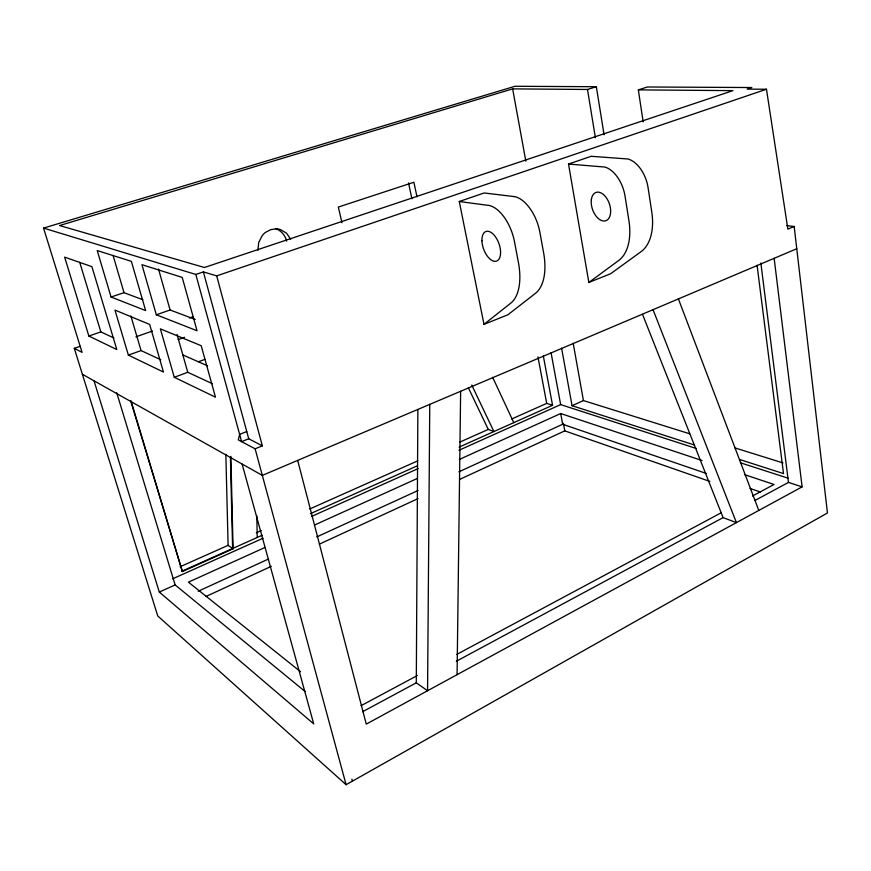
<?xml version="1.0" encoding="UTF-8"?>
<svg xmlns="http://www.w3.org/2000/svg" width="871" height="871" viewBox="0 0 871 871"><rect width="100%" height="100%" fill="white"/><g stroke="black" fill="none" stroke-linecap="round" stroke-linejoin="round"><path stroke-width="1.31" d="M429.762 404.384L427.563 690.747L416.294 682.81L417.873 409.501M457.079 674.677L460.639 391.286M483.993 324.339L510.809 303.097A52.314 26.87 70 0 0 518.397 262.4L514.489 241.703A34.394 17.921 70.4 0 0 486.856 205.208L459.267 201.506L483.993 324.339L507.869 314.801L535.415 293.375A51.748 27.48 70.1 0 0 543.624 252.851L539.889 232.339A34.013 18.313 70.6 0 0 514.913 196.683L484.178 192.97L459.267 201.506M588.84 282.454L618.726 260.473A49.854 29.374 70.6 0 0 628.906 220.581L625.019 196.029A28.329 16.974 71.3 0 0 604.931 167.058L568.513 164.053L588.84 282.454L610.615 273.755L641.089 251.643A49.353 29.843 70.7 0 0 651.769 211.936L648.057 187.581A28.035 17.235 71.5 0 0 628.013 158.99L591.159 156.29L568.513 164.053M80.121 346.364L74.285 348.324L157.749 615.96L346.103 784.717L827.45 512.975L794.178 226.493L786.578 225.589M796.758 248.736L774.156 258.317L802.115 486.867L366.255 724.117L297.675 460.4M362.543 711.749L416.294 682.81M456.328 661.252L723.093 517.624L736.42 522.622L653.043 309.684M754.939 500.477L788.484 482.414L802.115 486.867M361.073 705.673L417.34 675.537M456.84 654.382L721.384 512.681M752.511 496.013L774.058 484.472L744.487 474.641M205.904 596.515L271.262 566.346M319.363 544.146L418.026 498.615M459.964 479.257L564.789 430.873L709.854 481.413M198.185 591.246L268.606 558.986M316.794 536.906L418.113 490.482M458.886 471.81L562.666 424.253L706.414 473.486M265.1 547.424L188.43 582.155L300.571 671.726M314.573 525.017L417.22 478.517M459.267 459.474L560.684 413.529L702.08 460.541M82.353 374.225L94.024 380.823L159.295 592.062L175.125 584.909L305.166 691.541M561.599 348.182L572.062 405.712L583.428 400.573L689.69 433.78M130.65 400.823L182.366 571.539L233.09 548.817L230.869 456.371M172.621 578.834L263.129 538.202M311.47 516.492L418.091 468.62M458.995 450.253L560.652 404.612L696.43 448.543M181.93 571.18L262.182 535.262M310.414 513.672L417.089 465.931M459.137 447.106L552.552 405.287L543.297 355.858M180.134 566.727L228.104 545.355L233.09 548.817M256.324 532.78L261.3 530.57M309.738 508.98L417.797 460.835M459.67 442.174L488.283 429.425L493.911 431.548L471.755 385.058M511.713 418.984L546.716 403.382L552.552 405.287M774.156 258.317L262.323 475.392L94.024 380.823M794.178 226.493L787.863 229.095L766.469 89.245L747.111 89.114L751.815 87.536L647.393 86.991L638.334 89.876L643.168 121.853M195.823 274.452L239.645 434.379L238.306 439.899L255.116 448.805L262.345 445.854L216.694 275.867L203.379 271.915L195.823 274.452L43.55 228.093L82.059 352.374L74.285 348.324M246.754 431.515L239.645 434.379L241.615 441.641L248.736 438.777L262.345 445.854M174.287 377.295L215.485 397.187L201.19 345.722L160.373 328.846L174.287 377.295L187.755 372.276L212.393 383.719M198.599 361.694L204.968 359.331M178.12 339.592L184.51 337.306M128.375 355.118L163.454 372.059L149.649 324.415L114.95 310.076L128.375 355.118L141.058 350.578L160.743 359.723M135.92 336.848L152.479 331.013M189.421 318.013L193.242 316.663M88.853 336.032L116.812 349.543L91.901 266.657L64.639 257.13L88.853 336.032L100.829 331.895L113.872 337.959M156.323 314.779L197.031 330.751L182.213 277.403L141.929 264.675L156.323 314.779L170.106 310L195.213 319.428M216.694 275.867L766.469 89.245M111.063 297.011L145.631 310.577L131.358 261.344L97.214 250.554L111.063 297.011L124.02 292.678L142.888 299.766M638.334 89.876L732.936 90.638L204.424 267.495L59.566 225.545L512.649 88.875L587.5 89.473L596.33 86.719L604.082 134.755M43.55 228.093L514.957 86.283L596.33 86.719M735.048 447.944L782.985 462.926M572.062 405.712L694.557 445.037M739.686 459.518L783.519 473.595L757.073 265.263M740.394 462.773L788.233 478.244M750.051 488.435L760.318 491.952M275.443 228.55C281.072 230.369 285.253 235.431 286.624 241.093M182.692 354.867L207.592 365.831M159.295 592.062L313.712 723.877L242.116 464.101M468.369 387.813L488.283 429.425M492.616 377.252L513.792 422.642M290.751 239.329L286.603 233.265L280.495 229.596A19.51 17.692 -80 0 0 276.314 228.844L270.652 229.639L265.459 232.415A19.51 17.681 -80 0 0 262.225 235.616L258.687 242.53L257.958 250.315M642.548 314.431L723.093 517.624M678.411 298.927L758.793 510.45M79.707 262.28L100.829 331.895M116.736 392.767L175.125 584.909M131.086 401.063L182.366 571.539M113.056 255.399L124.02 292.678M130.879 315.966L141.058 350.578M158.511 269.063L170.106 310M177.042 334.464L187.755 372.276M203.379 271.915L248.736 438.777M255.116 448.805L346.103 784.717M351.906 779.164L352.428 781.145M341.965 222.726L338.318 207.058L413.899 182.246L416.991 196.846M408.51 182.899L411.885 198.719M537.951 356.892L546.716 403.382M551.038 352.635L560.652 404.612M563.406 423.36L564.789 430.873M560.684 413.529L562.666 424.253M512.649 88.875L525.823 161.135M573.194 343.272L583.428 400.573M587.5 89.473L595.383 137.672M760.851 262.988L788.484 482.414M230.423 457.46L232.622 548.49M225.85 454.357L228.104 545.355M256.803 515.784L257.239 537.472M591.333 199.742A14.992 8.895 70.9 0 0 604.332 221.027A14.992 8.895 70.9 0 0 607.12 198.947A14.992 8.895 70.9 0 0 591.333 199.742M481.935 240.744A15.732 8.144 70.2 0 0 496.296 261.18A15.732 8.144 70.2 0 0 495.534 236.923A15.732 8.144 70.2 0 0 481.935 240.744"/></g></svg>
